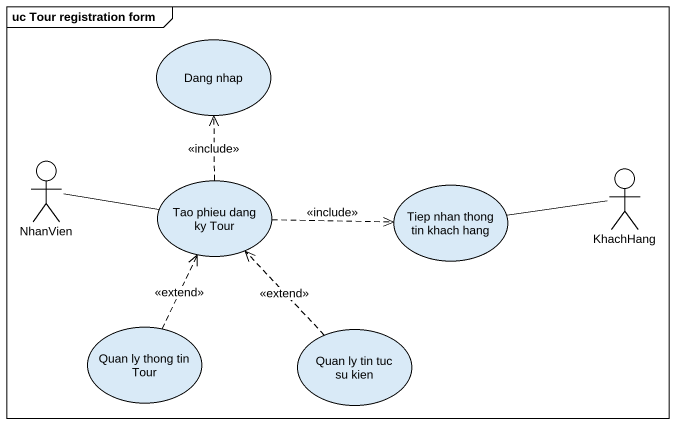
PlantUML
@startuml
mainframe uc Tour registration form
usecase "Dang nhap" as Dang_nhap
actor NhanVien
actor KhachHang
usecase "Tao phieu dang ky Tour" as Tao_phieu_dang_ky_Tour
usecase "Tiep nhan thong tin khach hang" as Tiep_nhan_thong_tin_khach
usecase "Quan ly thong tin Tour" as Quan_ly_thong_tin_Tour
usecase "Quan ly tin tuc su kien" as Quan_ly_tin_tuc_su_kien
NhanVien -right- Tao_phieu_dang_ky_Tour
KhachHang -left- Tiep_nhan_thong_tin_khach
Tao_phieu_dang_ky_Tour .up.> Dang_nhap : <<include>>
Tao_phieu_dang_ky_Tour .right.> Tiep_nhan_thong_tin_khach : <<include>>
Quan_ly_thong_tin_Tour .up.> Tao_phieu_dang_ky_Tour : <<extend>>
Quan_ly_tin_tuc_su_kien .up.> Tao_phieu_dang_ky_Tour : <<extend>>
@enduml
